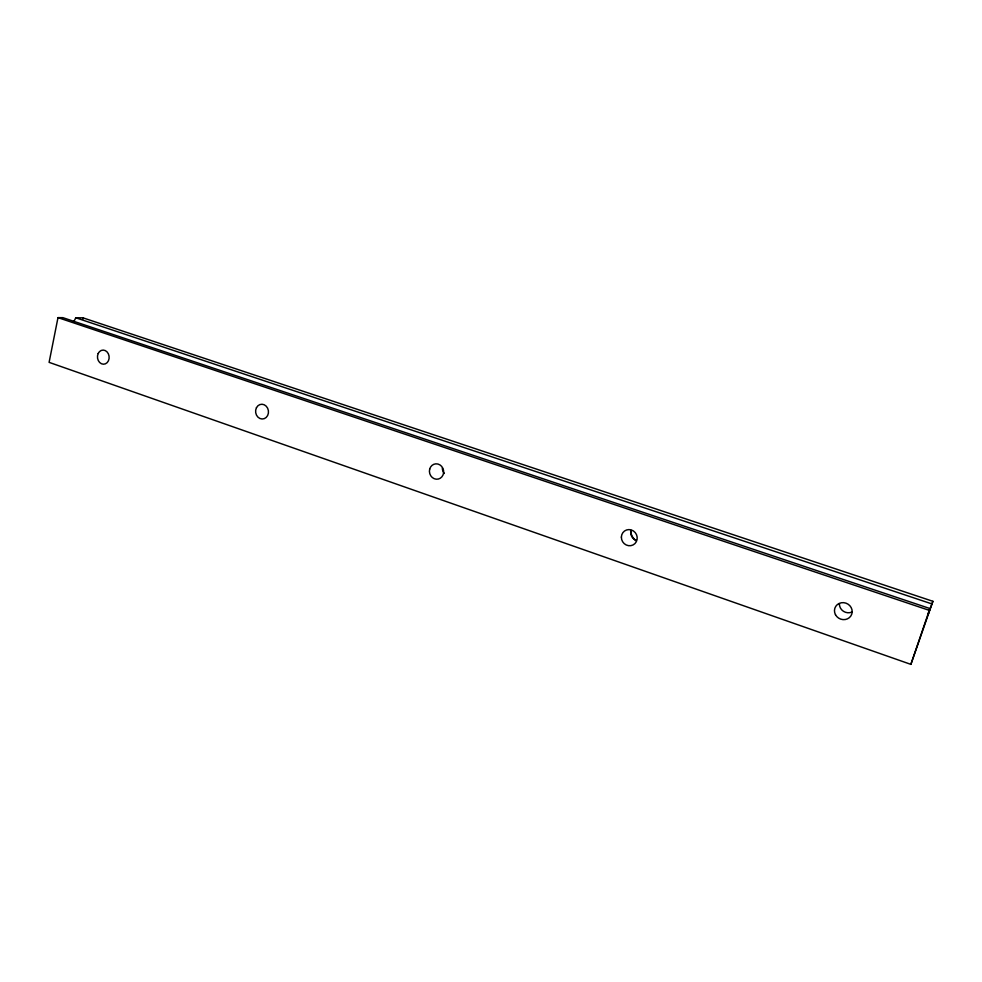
<?xml version="1.0" encoding="UTF-8"?>
<svg xmlns="http://www.w3.org/2000/svg" width="982" height="982" viewBox="0 0 982 982"><rect width="100%" height="100%" fill="white"/><g stroke="black" fill="none" stroke-linecap="round" stroke-linejoin="round"><path stroke-width="1.47" d="M932.9 601.303L927.732 615.37L929.917 608.545L62.885 317.665L57.987 317.628L49.1 362.358L910.879 664.372L932.9 601.303L82.942 317.824L75.749 317.763L74.718 319.972A10.716 6.543 -72 0 1 73.22 322.108M910.879 664.372L929.917 608.545M75.749 317.763L931.832 603.893M57.987 317.628L929.181 610.325M82.758 319.346A6.015 3.609 -72.1 0 1 82.942 317.824M635.808 540.652A13.208 12.631 56.1 0 1 630.64 530.796M444.367 473.52A7.586 6.972 76.5 0 1 442.366 468.083M636.324 540.468A8.016 7.66 56.5 0 1 631.07 530.452M852.094 612.007A8.752 8.212 24.5 0 1 839.401 603.77M98.188 353.495A7.083 5.843 84.4 0 0 103.417 364.212A7.083 5.843 84.4 0 0 108.327 353.729A7.083 5.843 84.4 0 0 98.188 353.495M256.449 407.714A7.39 6.42 82.2 0 0 262.059 418.995A7.39 6.42 82.2 0 0 267.607 408.156A7.39 6.42 82.2 0 0 256.449 407.714M429.674 469.151A7.746 7.095 76.5 0 0 438.316 479.056A7.746 7.095 76.5 0 0 441.63 466.352A7.746 7.095 76.5 0 0 429.674 469.151M621.373 537.117A8.2 7.807 57.3 0 0 633.083 544.936A8.2 7.807 57.3 0 0 633.427 530.967A8.2 7.807 57.3 0 0 621.373 537.117M835.486 614.72A8.961 8.396 25.4 0 0 850.829 616.021A8.961 8.396 25.4 0 0 843.661 602.666A8.961 8.396 25.4 0 0 835.486 614.72"/></g></svg>
